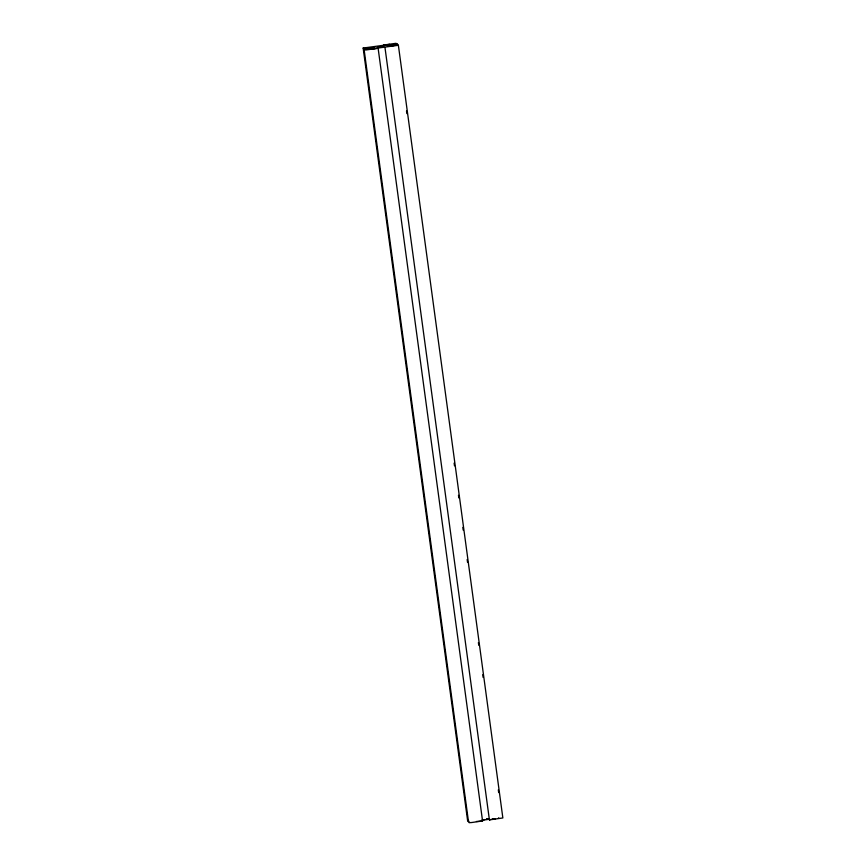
<?xml version="1.0" encoding="UTF-8"?>
<svg xmlns="http://www.w3.org/2000/svg" width="866" height="866" viewBox="0 0 866 866"><rect width="100%" height="100%" fill="white"/><g stroke="black" fill="none" stroke-linecap="round" stroke-linejoin="round"><path stroke-width="1.3" d="M389.635 44.469L363.146 48.041L363.807 48.691L368.267 47.652L374.632 47.749L364.077 49.34L468.538 822.007L469.145 822.689L471.667 822.527L482.557 820.957L378.117 48.258L371.774 48.886L398.382 45.292L397.732 44.642L393.283 45.671L386.864 45.541M378.085 48.29L365.636 50.012L364.077 49.34M482.351 819.734L484.624 819.637M482.557 820.957L476.43 821.488M398.382 45.292L502.854 817.959L489.409 819.896L490.286 819.68M469.069 821.293L468.073 821.336L467.997 820.524M386.875 45.519L397.462 43.993L395.903 43.322L383.443 45.043L389.624 44.458M486.118 819.431L488.121 818.933L486.551 818.955M498.307 818.273L498.74 817.829M481.853 820.286L489.766 819.214M492.689 819.344L495.504 818.89L491.964 819.074M406.511 110.945L406.868 113.619M454.13 463.126L454.488 465.811M458.471 495.265L458.839 497.95M462.823 527.405L463.18 530.089M467.164 559.544L467.521 562.229M478.389 642.572L478.746 645.246M482.73 674.711L483.098 677.385M498.307 789.879L498.664 792.552M384.937 47.229L489.409 819.896M363.146 48.041L467.618 820.708M377.944 47.002L383.649 46.266L377.944 47.002"/></g></svg>
